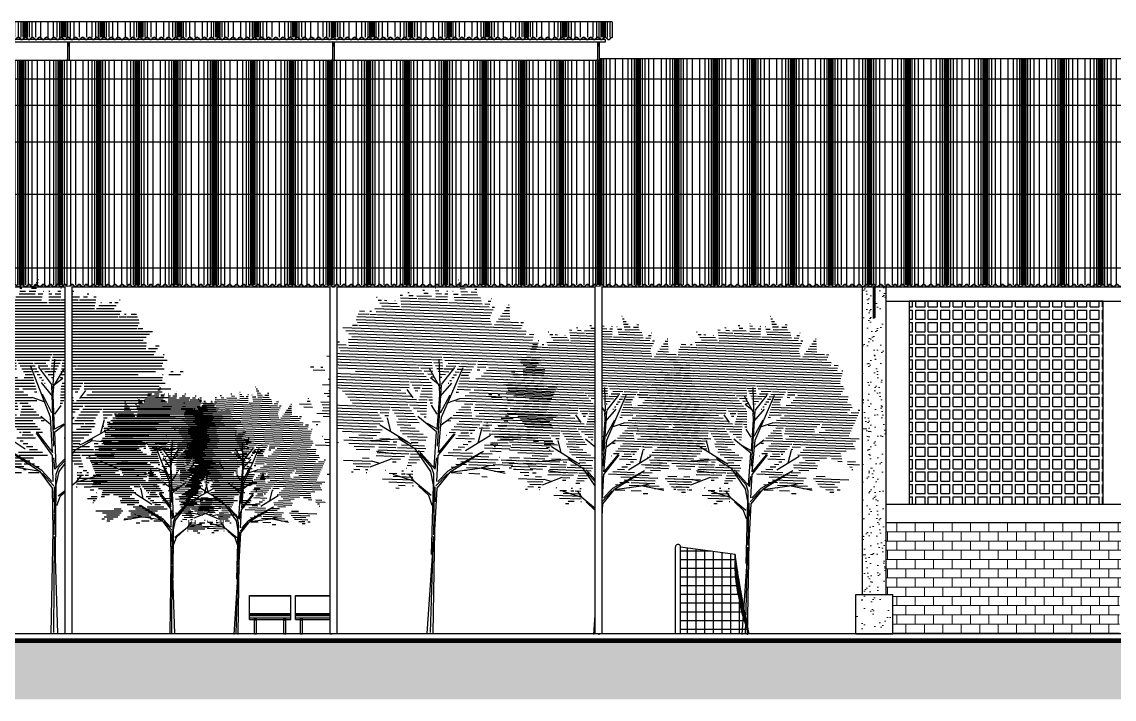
# Model space of a CAD drawing. Header units: metres. Extents: x 2494 to 3558, y 282 to 553.
# Drawn here: x 3068.15 to 3091.85, y 366.97 to 381.66 of the extents above; entities that cross this region are included whole.
import ezdxf

# ---------------------------------------------------------------- set-up
doc = ezdxf.new("R2010")
doc.units = ezdxf.units.M
doc.header["$LTSCALE"] = 7
doc.header["$MEASUREMENT"] = 0
doc.set_wipeout_variables(frame=1)
doc.layers.add('AREA', color=31, linetype='Continuous', plot=False)
doc.layers.add('ESQUADRIAS', color=3, linetype='Continuous', lineweight=35)
doc.layers.add('HACH', color=251, linetype='Continuous', lineweight=5)
for name, color, linetype in [('HACHURA PISOS', 250, 'Continuous'), ('Layout-int', 1, 'Continuous'), ('PENA 0.15', 7, 'Continuous'), ('PENA 01', 1, 'Continuous'), ('PENA 02', 2, 'Continuous'), ('PENA 03', 3, 'Continuous'), ('PENA 04', 4, 'Continuous'), ('PENA 06', 6, 'Continuous'), ('VEGETACAO', 84, 'Continuous')]:
    doc.layers.add(name, color=color, linetype=linetype)

# ---------------------------------------------------------------- blocks, each defined once
blk = doc.blocks.new('A$C56012A3B')
at = {"layer": 'HACH'}
h = blk.add_hatch(dxfattribs=at)
h.set_pattern_fill('AR-SAND,_O', color=256, scale=0.15, angle=90)
h.set_pattern_definition([(127.5, (-0.655, 0.85), (-0.2890236, -0.009449), [0, -0.228, 0, -0.255, 0, -0.24375]), (97.5, (-0.655, 0.85), (-0.423322, 0.265467), [0, -0.123, 0, -0.2055, 0, -0.07875]), (57.5, (-0.655, 0.6655), (-0.000849, 0.467121), [0, -0.075, 0, -0.27, 0, -0.3525]), (47.5, (-0.655, 0.6655), (-0.131651, 0.45092), [0, -0.0375, 0, -0.177, 0, -0.2025])])
h.paths.add_polyline_path([(-0.145, 7.524), (-0.38, 7.524), (-0.38, 7.501), (-0.38, 6.986), (-0.38, 6.858), (-0.42, 6.858), (-0.42, 6.986), (-0.42, 7.501), (-0.42, 7.524), (-0.655, 7.524), (-0.655, 0.85), (-0.145, 0.85)])
h = blk.add_hatch(dxfattribs=at)
h.set_pattern_fill('AR-SAND,_O', color=256, scale=0.2, angle=90)
h.set_pattern_definition([(127.5, (-0.8, 0), (-0.385365, -0.0126), [0, -0.304, 0, -0.34, 0, -0.325]), (97.5, (-0.8, 0), (-0.56443, 0.35396), [0, -0.164, 0, -0.274, 0, -0.105]), (57.5, (-0.8, -0.246), (-0.00113, 0.62283), [0, -0.1, 0, -0.36, 0, -0.47]), (47.5, (-0.8, -0.246), (-0.17554, 0.60123), [0, -0.05, 0, -0.236, 0, -0.27])])
h.paths.add_polyline_path([(0, 0.85), (-0.8, 0.85), (-0.8, 0), (0, 0)])
at = {"layer": 'PENA 0.15'}
for p, q in [((-0.42, 6.858), (-0.42, 7.524)), ((-0.38, 6.858), (-0.38, 7.524))]:
    blk.add_line(p, q, dxfattribs=at)
blk.add_lwpolyline([(-0.42, 6.986), (-0.38, 6.986), (-0.38, 7.501), (-0.42, 7.501)], close=True, dxfattribs=at)
at = {"layer": 'PENA 01'}
blk.add_lwpolyline([(-0.42, 6.858), (-0.38, 6.858), (-0.38, 6.986), (-0.42, 6.986)], close=True, dxfattribs=at)
at = {"layer": 'PENA 02'}
blk.add_lwpolyline([(-0.38, 7.524), (-0.42, 7.524), (-0.42, 7.501), (-0.38, 7.501)], close=True, dxfattribs=at)
at = {"layer": 'PENA 03'}
for p, q in [((-0.655, 0.85), (-0.655, 7.524)), ((-0.145, 0.85), (-0.145, 7.524))]:
    blk.add_line(p, q, dxfattribs=at)
at = {"layer": 'PENA 04'}
for p, q in [((-0.8, 0), (-0.8, 0.85)), ((-0.8, 0.85), (0, 0.85)), ((0, 0), (0, 0.85)), ((-0.8, 0), (0, 0))]:
    blk.add_line(p, q, dxfattribs=at)
blk = doc.blocks.new('A$C4E0C7143')
at = {"layer": 'HACH'}
h = blk.add_hatch(dxfattribs=at)
h.set_pattern_fill('BLOCO2,_O', color=256, pattern_type=2)
h.set_pattern_definition([(0, (-5.065, 3e-14), (0.2, 0.2), [0.4, 0]), (0, (-5.065, 0.2), (0.2, 0.2), [0.4, 0]), (90, (-5.065, 3e-14), (-0.2, 0.2), [0.2, -0.2]), (90, (-4.665, 3e-14), (-0.2, 0.2), [0.2, -0.2])])
h.paths.add_polyline_path([(0.145, 2.41), (-5.065, 2.41), (-5.065, 0.85), (-4.92, 0.85), (-4.92, 0), (0, 0), (0, 0.85), (0.145, 0.85)])
at = {"layer": 'PENA 01'}
h = blk.add_hatch(dxfattribs=at)
h.set_pattern_fill('COB3,_O', color=256, double=1, pattern_type=2)
h.set_pattern_definition([(0, (-4.49167, 2.81), (0, 0.27), [0.2, -0.07]), (0, (-4.49167, 2.88), (0, 0.27), [0.2, -0.07]), (90, (-4.56167, 2.88), (-0.27, 2e-17), [0.2, -0.07]), (90, (-4.49167, 2.88), (-0.27, 2e-17), [0.2, -0.07])])
h.paths.add_polyline_path([(-0.355, 7.21), (-4.562, 7.21), (-4.562, 2.81), (-0.355, 2.81)])
blk.add_lwpolyline([(-4.562, 2.81), (-0.355, 2.81), (-0.355, 7.21), (-4.562, 7.21)], close=True, dxfattribs=at)
at = {"layer": 'PENA 02'}
for p, q in [((-5.062, 7.21), (0.145, 7.21)), ((-5.062, 2.81), (0.145, 2.81)), ((-5.062, 2.41), (0.145, 2.41))]:
    blk.add_line(p, q, dxfattribs=at)
blk = doc.blocks.new('F312X00')
for p, q in [((-40.5, 6.6), (-40.8, 7.1)), ((-38.2, 9.7), (-40, 7.7)), ((-37.7, 9.3), (-39.6, 7.3)), ((-31.3, 9.3), (-29.4, 7.3)), ((-30.8, 9.7), (-29, 7.7)), ((-20.5, 9.7), (-22.3, 7.7)), ((-20, 9.3), (-21.9, 7.3)), ((-13.6, 9.3), (-11.7, 7.3)), ((-13.1, 9.7), (-11.3, 7.7)), ((-2.8, 9.7), (-4.6, 7.7)), ((-2.3, 9.3), (-4.2, 7.3)), ((4.1, 9.3), (6, 7.3)), ((4.6, 9.7), (6.4, 7.7)), ((14.9, 9.7), (13.1, 7.7)), ((15.4, 9.3), (13.5, 7.3)), ((21.8, 9.3), (23.7, 7.3)), ((22.3, 9.7), (24.1, 7.7)), ((32.6, 9.7), (30.8, 7.7)), ((33.1, 9.3), (31.2, 7.3)), ((39.5, 9.3), (41.4, 7.3)), ((40, 9.7), (41.8, 7.7)), ((50.3, 9.7), (48.5, 7.7)), ((50.8, 9.3), (48.9, 7.3)), ((57.2, 9.3), (59.1, 7.3)), ((57.7, 9.7), (59.5, 7.7)), ((68, 9.7), (66.2, 7.7)), ((68.5, 9.3), (66.6, 7.3)), ((69.1, 10), (68.8, 10.4))]:
    blk.add_line(p, q)
for centre, radius, start, end in [((-43.4, 10.8), 4.5, 304.5181, 317.5524), ((-43.4, 10.8), 5.1, 304.5181, 317.5524), ((-34.5, 6.4), 5, 90, 137.5524), ((-34.5, 6.4), 4.4, 90, 137.5524), ((-34.5, 6.4), 5, 42.4476, 90), ((-34.5, 6.4), 4.4, 42.4476, 90), ((-25.7, 10.8), 5.1, 222.4476, 270), ((-25.7, 10.8), 4.5, 222.4476, 270), ((-25.7, 10.8), 4.5, 270, 317.5524), ((-25.7, 10.8), 5.1, 270, 317.5524), ((-16.8, 6.4), 5, 90, 137.5524), ((-16.8, 6.4), 4.4, 90, 137.5524), ((-16.8, 6.4), 5, 42.4476, 90), ((-16.8, 6.4), 4.4, 42.4476, 90), ((-8, 10.8), 5.1, 222.4476, 270), ((-8, 10.8), 4.5, 222.4476, 270), ((-8, 10.8), 4.5, 270, 317.5524), ((-8, 10.8), 5.1, 270, 317.5524), ((0.9, 6.4), 5, 90, 137.5524), ((0.9, 6.4), 4.4, 90, 137.5524), ((0.9, 6.4), 5, 42.4476, 90), ((0.9, 6.4), 4.4, 42.4476, 90), ((9.7, 10.8), 5.1, 222.4476, 270), ((9.7, 10.8), 4.5, 222.4476, 270), ((9.7, 10.8), 4.5, 270, 317.5524), ((9.7, 10.8), 5.1, 270, 317.5524), ((18.6, 6.4), 5, 90, 137.5524), ((18.6, 6.4), 4.4, 90, 137.5524), ((18.6, 6.4), 5, 42.4476, 90), ((18.6, 6.4), 4.4, 42.4476, 90), ((27.4, 10.8), 5.1, 222.4476, 270), ((27.4, 10.8), 4.5, 222.4476, 270), ((27.4, 10.8), 4.5, 270, 317.5524), ((27.4, 10.8), 5.1, 270, 317.5524), ((36.3, 6.4), 5, 90, 137.5524), ((36.3, 6.4), 4.4, 90, 137.5524), ((36.3, 6.4), 5, 42.4476, 90), ((36.3, 6.4), 4.4, 42.4476, 90), ((45.1, 10.8), 5.1, 222.4476, 270), ((45.1, 10.8), 4.5, 222.4476, 270), ((45.1, 10.8), 4.5, 270, 317.5524), ((45.1, 10.8), 5.1, 270, 317.5524), ((54, 6.4), 5, 90, 137.5524), ((54, 6.4), 4.4, 90, 137.5524), ((54, 6.4), 5, 42.4476, 90), ((54, 6.4), 4.4, 42.4476, 90), ((62.8, 10.8), 5.1, 222.4476, 270), ((62.8, 10.8), 4.5, 222.4476, 270), ((62.8, 10.8), 4.5, 270, 317.5524), ((62.8, 10.8), 5.1, 270, 317.5524), ((71.7, 6.4), 5, 125.4186, 137.5524), ((71.7, 6.4), 4.4, 125.4186, 137.5524)]:
    blk.add_arc(centre, radius, start, end)
blk = doc.blocks.new('A$C024D0C1B')
for p, q in [((-0.11, 0.826), (0.79, 0.826)), ((-0.11, 0.305), (-0.11, 0.826)), ((0.79, 0.305), (0.79, 0.826)), ((-0.11, 0.393), (0.79, 0.393)), ((-0.11, 0.347), (0.79, 0.347)), ((-0.11, 0.306), (0, 0.306)), ((-0.11, 0.305), (0, 0.305)), ((0, 0), (0, 0.347)), ((0.04, 0), (0.04, 0.347)), ((0.04, 0.306), (0.64, 0.306)), ((0.04, 0.305), (0.64, 0.305)), ((0.64, 0), (0.64, 0.347)), ((0.68, 0), (0.68, 0.347)), ((0.68, 0.306), (0.79, 0.306)), ((0.68, 0.305), (0.79, 0.305)), ((0, 0), (0.04, 0)), ((0.64, 0), (0.68, 0))]:
    blk.add_line(p, q)
at = {"layer": 'HACH'}
for p, q in [((-0.11, 0.825), (0.79, 0.825)), ((-0.11, 0.823), (0.79, 0.823)), ((-0.11, 0.82), (0.79, 0.82)), ((-0.11, 0.815), (0.79, 0.815)), ((-0.11, 0.811), (0.79, 0.811)), ((-0.11, 0.435), (0.79, 0.435)), ((-0.11, 0.421), (0.79, 0.421)), ((-0.11, 0.408), (0.79, 0.408)), ((-0.11, 0.396), (0.79, 0.396)), ((0, 0.346), (0.04, 0.346)), ((0, 0.344), (0.04, 0.344)), ((0, 0.342), (0.04, 0.342)), ((0, 0.341), (0.04, 0.341)), ((0, 0.339), (0.04, 0.339)), ((0, 0.338), (0.04, 0.338)), ((0, 0.336), (0.04, 0.336)), ((0, 0.335), (0.04, 0.335)), ((0, 0.333), (0.04, 0.333)), ((0, 0.332), (0.04, 0.332)), ((0, 0.33), (0.04, 0.33)), ((0, 0.329), (0.04, 0.329)), ((0, 0.326), (0.04, 0.326)), ((0, 0.323), (0.04, 0.323)), ((0, 0.319), (0.04, 0.319)), ((0, 0.316), (0.04, 0.316)), ((0, 0.313), (0.04, 0.313)), ((0, 0.309), (0.04, 0.309)), ((0, 0.306), (0.04, 0.306)), ((0, 0.302), (0.04, 0.302)), ((0, 0.299), (0.04, 0.299)), ((0, 0.296), (0.04, 0.296)), ((0, 0.293), (0.04, 0.293)), ((0, 0.29), (0.04, 0.29)), ((0.64, 0.346), (0.68, 0.346)), ((0.64, 0.344), (0.68, 0.344)), ((0.64, 0.342), (0.68, 0.342)), ((0.64, 0.341), (0.68, 0.341)), ((0.64, 0.339), (0.68, 0.339)), ((0.64, 0.338), (0.68, 0.338)), ((0.64, 0.336), (0.68, 0.336)), ((0.64, 0.335), (0.68, 0.335)), ((0.64, 0.333), (0.68, 0.333)), ((0.64, 0.332), (0.68, 0.332)), ((0.64, 0.33), (0.68, 0.33)), ((0.64, 0.329), (0.68, 0.329)), ((0.64, 0.326), (0.68, 0.326)), ((0.64, 0.323), (0.68, 0.323)), ((0.64, 0.319), (0.68, 0.319)), ((0.64, 0.316), (0.68, 0.316)), ((0.64, 0.313), (0.68, 0.313)), ((0.64, 0.309), (0.68, 0.309)), ((0.64, 0.306), (0.68, 0.306)), ((0.64, 0.302), (0.68, 0.302)), ((0.64, 0.299), (0.68, 0.299)), ((0.64, 0.296), (0.68, 0.296)), ((0.64, 0.293), (0.68, 0.293)), ((0.64, 0.29), (0.68, 0.29))]:
    blk.add_line(p, q, dxfattribs=at)
blk = doc.blocks.new('A$C3FA44342')
for p, q in [((-11.2, 188.2), (-11, 189.6)), ((-11, 189.6), (-10.4, 191)), ((-10.4, 191), (-9.6, 192.2)), ((-9.6, 192.2), (-8.4, 193)), ((-8.4, 193), (-7, 193.6)), ((-7, 193.6), (-5.6, 193.8)), ((-5.6, 193.8), (-4.2, 193.6)), ((-4.2, 193.6), (-2.8, 193)), ((-2.8, 193), (-1.6, 192.2)), ((-1.6, 192.2), (-0.8, 191)), ((-0.8, 191), (-0.2, 189.6)), ((-0.2, 189.6), (0, 188.2)), ((-133.1, 146.5), (-130, 166.8)), ((-133, 146.5), (-130, 166.8)), ((-133, 146.5), (-130, 166.8)), ((-132.9, 146.5), (-129.9, 166.8)), ((-132.8, 146.5), (-129.9, 166.8)), ((-132.5, 146.4), (-129.9, 166.8)), ((-132.2, 146.4), (-129.8, 166.8)), ((-131.6, 146.3), (-129.7, 166.8)), ((-130.8, 146.1), (-129.5, 166.7)), ((-130.2, 165.1), (-130, 166.8)), ((-130.1, 166.1), (-130, 166.8)), ((-130, 166.8), (-129.2, 172)), ((-130, 166.8), (-129.2, 172)), ((-130, 166.8), (-129.2, 172)), ((-130, 166.8), (-129.2, 172)), ((-130, 166.8), (-129.2, 172)), ((-130, 166.8), (-130, 166.8)), ((-130, 166.8), (-129.9, 166.8)), ((-130, 166.8), (-130, 166.8)), ((-130, 166.8), (-130, 166.8)), ((-129.9, 166.8), (-129.2, 172)), ((-129.9, 166.8), (-129.2, 172)), ((-129.9, 166.8), (-129.2, 172)), ((-129.9, 166.8), (-129.1, 166.7)), ((-129.8, 166.8), (-129.2, 172)), ((-129.7, 166.8), (-129.2, 172)), ((-129.5, 166.7), (-129.2, 172)), ((-129.2, 172), (-11.2, 187.5)), ((-129.2, 172), (-129.1, 157.3)), ((-120.2, 0), (-120.2, 173.2)), ((-101.4, 0), (-101.4, 175.6)), ((-82.6, 0), (-82.6, 178.1)), ((-77.4, 178.8), (-11.2, 178.8)), ((-63.8, 0), (-63.8, 180.6)), ((-45, 0), (-45, 183)), ((-26.1, 0), (-26.1, 185.5)), ((-11.2, 0), (-11.2, 188.2)), ((0, 0), (0, 188.2)), ((-136.3, 126.2), (-133.1, 146.5)), ((-136.3, 126.2), (-133.1, 146.5)), ((-136.3, 126.2), (-133.1, 146.5)), ((-136.2, 126.2), (-133, 146.5)), ((-136.2, 126.2), (-133.1, 146.5)), ((-136, 126.2), (-132.9, 146.5)), ((-135.8, 126.2), (-132.8, 146.5)), ((-135.4, 126.1), (-132.5, 146.4)), ((-134.8, 126), (-132.2, 146.4)), ((-133.9, 125.8), (-131.6, 146.3)), ((-133.1, 146.5), (-130.3, 164.5)), ((-133.1, 146.5), (-131.1, 159.7)), ((-133.1, 146.5), (-131.1, 159.7)), ((-133.1, 146.5), (-129.4, 145.9)), ((-132.6, 125.6), (-130.8, 146.1)), ((-131.1, 159.7), (-130.3, 164.4)), ((-130.9, 160.5), (-130.3, 164.5)), ((-130.7, 161.7), (-130.2, 165.1)), ((-130.3, 164.5), (-130.2, 165.6)), ((-130.3, 128.1), (-129.5, 142.7)), ((-129.5, 142.7), (-129.1, 157.3)), ((-129.1, 160), (-11.2, 160)), ((-139.6, 106), (-136.3, 126.2)), ((-139.6, 106), (-136.3, 126.2)), ((-139.6, 106), (-136.3, 126.2)), ((-139.6, 106), (-137.2, 120.8)), ((-139.5, 106), (-136.2, 126.2)), ((-139.4, 106), (-136.2, 126.2)), ((-139.2, 105.9), (-136, 126.2)), ((-138.9, 105.9), (-135.8, 126.2)), ((-138.4, 105.8), (-135.4, 126.1)), ((-137.7, 105.7), (-134.8, 126)), ((-136.6, 105.5), (-133.9, 125.8)), ((-136.3, 126.2), (-134.2, 139.6)), ((-136.3, 126.2), (-130.6, 125.2)), ((-135, 105.2), (-132.6, 125.6)), ((-131.7, 113.5), (-130.3, 128.1)), ((-130.9, 122.3), (-11.2, 122.3)), ((-129.6, 141.2), (-11.2, 141.2)), ((-143.1, 85.8), (-139.6, 106)), ((-143.1, 85.8), (-139.6, 106)), ((-143.1, 85.8), (-139.6, 106)), ((-143, 85.8), (-139.5, 106)), ((-142.9, 85.7), (-139.4, 106)), ((-142.7, 85.7), (-139.2, 105.9)), ((-142.4, 85.6), (-138.9, 105.9)), ((-141.8, 85.6), (-138.4, 105.8)), ((-141.1, 85.4), (-137.7, 105.7)), ((-139.9, 85.2), (-136.6, 105.5)), ((-139.6, 106), (-132.8, 104.8)), ((-138.2, 84.9), (-135, 105.2)), ((-135.8, 84.5), (-133.5, 99)), ((-133.5, 99), (-131.7, 113.5)), ((-132.9, 103.5), (-11.2, 103.5)), ((-146.7, 65.6), (-143, 85.8)), ((-146.7, 65.6), (-143.1, 85.8)), ((-146.7, 65.6), (-143.1, 85.8)), ((-146.7, 65.6), (-143.1, 85.8)), ((-146.5, 65.5), (-142.9, 85.7)), ((-146.4, 65.5), (-142.7, 85.7)), ((-146.1, 65.5), (-142.4, 85.6)), ((-145.6, 65.4), (-141.8, 85.6)), ((-144.9, 65.2), (-141.1, 85.4)), ((-143.8, 65.1), (-139.9, 85.2)), ((-143.1, 85.8), (-135.8, 84.5)), ((-142.2, 64.8), (-138.2, 84.9)), ((-135.8, 84.5), (-138.6, 70.1)), ((-135.8, 84.7), (-11.2, 84.7)), ((-150.6, 45.4), (-146.7, 65.6)), ((-150.6, 45.4), (-146.7, 65.6)), ((-150.6, 45.4), (-146.7, 65.6)), ((-150.5, 45.4), (-146.7, 65.6)), ((-150.4, 45.4), (-146.5, 65.5)), ((-150.3, 45.4), (-146.4, 65.5)), ((-150, 45.3), (-146.1, 65.5)), ((-149.6, 45.3), (-145.6, 65.4)), ((-149.1, 45.2), (-144.9, 65.2)), ((-148.2, 45), (-143.8, 65.1)), ((-146.8, 44.8), (-142.2, 64.8)), ((-146.7, 65.6), (-139.9, 64.4)), ((-145.6, 41.7), (-141.9, 55.8)), ((-141.9, 55.8), (-138.6, 70.1)), ((-139.6, 65.9), (-11.2, 65.9)), ((-139.1, 0), (-139.1, 68.1)), ((-158.6, 5.2), (-154.5, 25.3)), ((-158.6, 5.2), (-154.5, 25.3)), ((-158.5, 5.1), (-154.4, 25.3)), ((-158.5, 5.2), (-154.5, 25.3)), ((-158.5, 5.1), (-154.4, 25.3)), ((-158.5, 5.1), (-154.5, 25.3)), ((-158.5, 5.1), (-154.2, 25.2)), ((-158.5, 5.1), (-154.4, 25.2)), ((-158.4, 5.1), (-154, 25.2)), ((-158.4, 5.1), (-153.6, 25.1)), ((-158.2, 5.1), (-153, 25)), ((-158, 5.1), (-152.2, 24.9)), ((-157.5, 10.6), (-154.5, 25.3)), ((-154.5, 25.3), (-150.5, 45.4)), ((-154.5, 25.3), (-150.6, 45.4)), ((-154.5, 25.3), (-150.6, 45.4)), ((-154.5, 25.3), (-153.7, 29.7)), ((-154.5, 13.7), (-149.8, 27.6)), ((-154.5, 25.3), (-150.8, 24.6)), ((-154.4, 25.2), (-150.3, 45.4)), ((-154.4, 25.3), (-150.4, 45.4)), ((-154.2, 25.2), (-150, 45.3)), ((-154, 25.2), (-149.6, 45.3)), ((-150.6, 45.4), (-153.7, 29.7)), ((-153.6, 25.1), (-149.1, 45.2)), ((-153, 25), (-148.2, 45)), ((-152.2, 24.9), (-146.8, 44.8)), ((-150.6, 45.4), (-144.9, 44.4)), ((-149.8, 27.6), (-145.6, 41.7)), ((-149.6, 28.2), (-11.2, 28.2)), ((-144.2, 47), (-11.2, 47)), ((-159.6, 0), (-154.5, 13.7)), ((-159.6, 0), (-158.5, 5.2)), ((-159.6, 0), (-158.6, 5.2)), ((-159.6, 0), (-158.5, 5.2)), ((-159.6, 0), (-158.5, 5.2)), ((-159.6, 0), (-158, 5.1)), ((-159.6, 0), (-158.2, 5.1)), ((-159.6, 0), (-158.4, 5.1)), ((-159.6, 0), (-158.4, 5.1)), ((-159.6, 0), (-158.5, 5.1)), ((-159.6, 0), (-158.5, 5.1)), ((-159.6, 0), (-158.5, 5.1)), ((-159.6, 0), (-158.5, 5.1)), ((-159.6, 0), (0, 0)), ((-158.6, 5.2), (-157.3, 11.5)), ((-158.6, 5.2), (-158.5, 5.2)), ((-158.5, 5.2), (-156.1, 17.4)), ((-158.5, 5.1), (-156.3, 16.1)), ((-158.5, 5.2), (-156.9, 13.5)), ((-158.5, 5.2), (-157.3, 11.5)), ((-158.5, 5.1), (-158, 7.6)), ((-158.5, 5.2), (-158.1, 7.1)), ((-158.5, 5.1), (-158.5, 5.2)), ((-158.5, 5.2), (-158.5, 5.2)), ((-158.5, 5.2), (-158.5, 5.2)), ((-158.5, 5.1), (-157.7, 5)), ((-158.5, 5.1), (-158.5, 5.1)), ((-157.9, 4.6), (-157.9, 0)), ((-157, 12.5), (-155.7, 19)), ((-156.1, 9.4), (-11.2, 9.4))]:
    blk.add_line(p, q)
blk = doc.blocks.new('Arv017')
for points in [[(-14, 5371), (26, 5934)], [(-349, 4324), (-28, 3908), (-68, 4673), (-497, 5773)], [(-41, 5384), (-322, 5760)], [(-41, 5277), (227, 5719)], [(-14, 5357), (200, 5518)], [(-28, 5129), (-269, 5424)], [(-1, 4042), (-41, 5371)], [(13, 4405), (-14, 5156), (-1, 5330)], [(563, 5075), (697, 5250)], [(-188, 4995), (-470, 5102)], [(-41, 4767), (-242, 5169)], [(26, 4740), (160, 4928)], [(-68, 4512), (-282, 4686)], [(53, 3586), (26, 4351), (442, 4673)], [(26, 4418), (227, 4526)], [(1019, 4324), (1099, 4619)], [(-618, 3975), (-1141, 4324)], [(-886, 4150), (-953, 4458)], [(-14, 3278), (-28, 3841), (-376, 4324)], [(643, 4109), (1260, 4458)], [(40, 1694), (53, 3197), (120, 3492), (469, 3962), (831, 4163), (1461, 4109)], [(563, 4069), (845, 4203)], [(-1007, 3962), (-296, 3492), (-939, 3599)], [(-41, 3278), (-256, 3519), (-966, 3948)], [(402, 3935), (26, 3546), (-1, 3788)], [(13, 2580), (53, 3439), (107, 3586), (375, 3868)], [(898, 3841), (1314, 3881)], [(-1489, 3506), (-939, 3599), (-1141, 3667)], [(979, 3734), (1448, 3533)], [(1233, 3626), (1408, 3667)], [(-54, -23), (-14, 2217), (-28, 3130), (-296, 3492)], [(-1, 3184), (-242, 3452)], [(603, 3425), (482, 3264), (938, 3398)], [(2, 2837), (18, 3158)], [(66, 2754), (147, 2969), (375, 3170)], [(93, 2969), (482, 3264)], [(7, 2123), (13, 2568)], [(-1, 3), (13, 2083), (80, -23)]]:
    blk.add_lwpolyline(points)
at = {"layer": 'Layout-int', "color": 0}
for points in [[(-380, 7595), (-341, 7595)], [(-329, 7658), (-324, 7658)], [(-738, 7470), (-694, 7470)], [(-738, 7408), (-613, 7408)], [(-533, 7408), (-389, 7408)], [(-482, 7470), (-373, 7470)], [(-431, 7533), (-357, 7533)], [(-220, 7408), (-216, 7408)], [(-108, 7408), (-88, 7408)], [(91, 7408), (157, 7408)], [(154, 7470), (160, 7470)], [(401, 7408), (438, 7408)], [(-1451, 7158), (-1433, 7158)], [(-1059, 7283), (-1053, 7283)], [(-1045, 7221), (-986, 7221)], [(-1031, 7158), (-919, 7158)], [(-859, 7158), (-141, 7158)], [(-840, 7221), (-266, 7221)], [(-821, 7283), (-252, 7283)], [(-752, 7345), (-405, 7345)], [(-336, 7345), (-234, 7345)], [(-108, 7345), (-44, 7345)], [(-108, 7283), (151, 7283)], [(-108, 7221), (147, 7221)], [(-108, 7158), (903, 7158)], [(29, 7345), (154, 7345)], [(162, 7221), (528, 7221)], [(241, 7283), (560, 7283)], [(321, 7345), (412, 7345)], [(560, 7221), (912, 7221)], [(644, 7283), (735, 7283)], [(727, 7345), (761, 7345)], [(872, 7283), (922, 7283)], [(1024, 7158), (1036, 7158)], [(1210, 7158), (1262, 7158)], [(1324, 7158), (1396, 7158)], [(1423, 7221), (1438, 7221)], [(-1470, 6908), (-1267, 6908)], [(-1465, 6971), (-1308, 6971)], [(-1460, 7033), (-1350, 7033)], [(-1456, 7096), (-1391, 7096)], [(-1134, 7096), (-1082, 7096)], [(-1108, 7033), (884, 7033)], [(-1081, 6971), (874, 6971)], [(-1054, 6908), (1432, 6908)], [(-1017, 7096), (893, 7096)], [(884, 6971), (1463, 6971)], [(931, 7033), (1313, 7033)], [(978, 7096), (1355, 7096)], [(1534, 6908), (1569, 6908)], [(1681, 6908), (1794, 6908)], [(-1798, 6846), (-1797, 6846)], [(-1773, 6784), (-1717, 6784)], [(-1748, 6721), (-1142, 6721)], [(-1723, 6659), (1827, 6659)], [(-1667, 6784), (-1184, 6784)], [(-1475, 6846), (-1225, 6846)], [(-1080, 6721), (1856, 6721)], [(-1059, 6784), (1846, 6784)], [(-1038, 6846), (1401, 6846)], [(1418, 6846), (1569, 6846)], [(1588, 6846), (1820, 6846)], [(-2118, 6409), (-2101, 6409)], [(-2003, 6534), (-1911, 6534)], [(-1993, 6471), (2074, 6471)], [(-1982, 6409), (2008, 6409)], [(-1835, 6596), (1799, 6596)], [(-1829, 6534), (2140, 6534)], [(1821, 6596), (1931, 6596)], [(-2104, 6346), (1942, 6346)], [(-2091, 6284), (2009, 6284)], [(-2077, 6222), (2005, 6222)], [(2204, 6222), (2289, 6222)], [(-2168, 5972), (-67, 5972)], [(-2145, 6034), (-40, 6034)], [(-2068, 6097), (2210, 6097)], [(-2064, 6159), (2000, 6159)], [(-30, 5972), (199, 5972)], [(-22, 6034), (2170, 6034)], [(200, 5972), (2390, 5972)], [(2054, 6159), (2250, 6159)], [(2371, 6034), (2399, 6034)], [(-2273, 5785), (-1055, 5785)], [(-2265, 5722), (-1005, 5722)], [(-2129, 5909), (-817, 5909)], [(-2090, 5847), (-814, 5847)], [(-989, 5785), (-810, 5785)], [(-864, 5722), (-807, 5722)], [(-797, 5909), (-94, 5909)], [(-762, 5847), (-443, 5847)], [(-726, 5785), (-406, 5785)], [(-691, 5722), (-497, 5722)], [(-467, 5722), (-369, 5722)], [(-415, 5847), (-174, 5847)], [(-341, 5785), (-131, 5785)], [(-268, 5722), (-88, 5722)], [(-64, 5722), (74, 5722)], [(-55, 5785), (105, 5785)], [(-47, 5847), (137, 5847)], [(-39, 5909), (168, 5909)], [(166, 5722), (418, 5722)], [(174, 5785), (494, 5785)], [(183, 5847), (2367, 5847)], [(191, 5909), (2463, 5909)], [(459, 5722), (2392, 5722)], [(514, 5785), (2347, 5785)], [(-2568, 5472), (-2525, 5472)], [(-2380, 5535), (-785, 5535)], [(-2354, 5597), (-904, 5597)], [(-2321, 5472), (-432, 5472)], [(-2257, 5660), (-954, 5660)], [(-656, 5660), (-481, 5660)], [(-643, 5535), (-448, 5535)], [(-620, 5597), (-464, 5597)], [(-414, 5660), (-333, 5660)], [(-362, 5597), (-296, 5597)], [(-309, 5535), (-260, 5535)], [(-256, 5472), (-223, 5472)], [(-194, 5660), (43, 5660)], [(-120, 5597), (12, 5597)], [(-47, 5535), (-19, 5535)], [(140, 5535), (187, 5535)], [(148, 5597), (264, 5597)], [(157, 5660), (341, 5660)], [(238, 5472), (2352, 5472)], [(293, 5535), (2359, 5535)], [(349, 5597), (1832, 5597)], [(404, 5660), (2206, 5660)], [(2359, 5597), (2373, 5597)], [(2496, 5597), (2748, 5597)], [(2543, 5660), (2588, 5660)], [(2739, 5660), (2810, 5660)], [(-2544, 5410), (-2356, 5410)], [(-2519, 5347), (-399, 5347)], [(-2494, 5285), (-756, 5285)], [(-2470, 5223), (-659, 5223)], [(-2263, 5410), (-415, 5410)], [(-673, 5285), (-383, 5285)], [(-417, 5223), (-366, 5223)], [(-204, 5410), (-187, 5410)], [(-151, 5347), (-150, 5347)], [(152, 5223), (387, 5223)], [(155, 5285), (370, 5285)], [(159, 5347), (354, 5347)], [(183, 5410), (632, 5410)], [(366, 5347), (594, 5347)], [(415, 5285), (557, 5285)], [(464, 5223), (520, 5223)], [(657, 5410), (2415, 5410)], [(657, 5347), (2289, 5347)], [(657, 5285), (2538, 5285)], [(834, 5223), (2352, 5223)], [(-2747, 5035), (-2632, 5035)], [(-2445, 5160), (-1688, 5160)], [(-2420, 5098), (-1669, 5098)], [(-2396, 5035), (-1649, 5035)], [(-1681, 5160), (-563, 5160)], [(-1614, 5098), (-466, 5098)], [(-1548, 5035), (-805, 5035)], [(-805, 5035), (-370, 5035)], [(143, 5035), (221, 5035)], [(146, 5098), (252, 5098)], [(149, 5160), (403, 5160)], [(255, 5098), (419, 5098)], [(256, 5035), (435, 5035)], [(491, 5035), (1976, 5035)], [(605, 5098), (2029, 5098)], [(720, 5160), (2096, 5160)], [(2208, 5098), (2492, 5098)], [(2322, 5160), (2394, 5160)], [(2333, 5035), (2418, 5035)], [(-2858, 4973), (-2784, 4973)], [(-2574, 4786), (-882, 4786)], [(-2371, 4973), (-1758, 4973)], [(-2346, 4910), (-1605, 4910)], [(-2321, 4848), (-770, 4848)], [(-1492, 4910), (-782, 4910)], [(-1482, 4973), (-794, 4973)], [(-735, 4973), (-556, 4973)], [(-713, 4786), (-381, 4786)], [(-700, 4848), (-439, 4848)], [(-688, 4910), (-497, 4910)], [(136, 4910), (158, 4910)], [(139, 4973), (190, 4973)], [(258, 4973), (712, 4973)], [(260, 4910), (630, 4910)], [(262, 4848), (549, 4848)], [(263, 4786), (467, 4786)], [(588, 4786), (996, 4786)], [(631, 4848), (1040, 4848)], [(674, 4910), (1870, 4910)], [(718, 4973), (1923, 4973)], [(1062, 4848), (2531, 4848)], [(1068, 4786), (2502, 4786)], [(2357, 4910), (2561, 4910)], [(2738, 4786), (2924, 4786)], [(2765, 4848), (3018, 4848)], [(2793, 4910), (2855, 4910)], [(2820, 4973), (2836, 4973)], [(-2486, 4723), (-811, 4723)], [(-2486, 4536), (-1299, 4536)], [(-2460, 4598), (-1361, 4598)], [(-2422, 4661), (-1016, 4661)], [(-1346, 4598), (-992, 4598)], [(-1165, 4536), (-969, 4536)], [(-1010, 4661), (-739, 4661)], [(-957, 4598), (-456, 4598)], [(-904, 4536), (-403, 4536)], [(-738, 4661), (-264, 4661)], [(-725, 4723), (-323, 4723)], [(-276, 4598), (-206, 4598)], [(265, 4723), (386, 4723)], [(267, 4661), (304, 4661)], [(414, 4536), (662, 4536)], [(458, 4598), (863, 4598)], [(501, 4661), (908, 4661)], [(544, 4723), (952, 4723)], [(679, 4536), (897, 4536)], [(1075, 4723), (1267, 4723)], [(1081, 4661), (1158, 4661)], [(1196, 4536), (2271, 4536)], [(1236, 4598), (2496, 4598)], [(1281, 4661), (2639, 4661)], [(1326, 4723), (2515, 4723)], [(-2275, 4473), (-1236, 4473)], [(-2171, 4286), (-1927, 4286)], [(-2155, 4348), (-1112, 4348)], [(-2139, 4411), (-1174, 4411)], [(-1801, 4286), (-1233, 4286)], [(-983, 4473), (-945, 4473)], [(-851, 4473), (-350, 4473)], [(-798, 4411), (-667, 4411)], [(-745, 4348), (-709, 4348)], [(-684, 4286), (-448, 4286)], [(-668, 4348), (-502, 4348)], [(-653, 4411), (-297, 4411)], [(-382, 4348), (-243, 4348)], [(-195, 4286), (-190, 4286)], [(314, 4286), (764, 4286)], [(405, 4348), (819, 4348)], [(497, 4411), (814, 4411)], [(588, 4473), (882, 4473)], [(1206, 4348), (2267, 4348)], [(1246, 4286), (2065, 4286)], [(1265, 4473), (2205, 4473)], [(1334, 4411), (2236, 4411)], [(2556, 4473), (2728, 4473)], [(2609, 4411), (2641, 4411)], [(-2606, 4161), (-2317, 4161)], [(-2502, 4224), (-2311, 4224)], [(-2448, 4036), (-2425, 4036)], [(-2434, 4099), (-2371, 4099)], [(-2188, 4224), (-2083, 4224)], [(-1639, 4224), (-1297, 4224)], [(-1594, 4099), (-1019, 4099)], [(-1577, 4036), (-1024, 4036)], [(-1532, 4161), (-1158, 4161)], [(-798, 4224), (-394, 4224)], [(-729, 4161), (-663, 4161)], [(-661, 4099), (-559, 4099)], [(-592, 4036), (-454, 4036)], [(223, 4224), (651, 4224)], [(251, 4161), (583, 4161)], [(279, 4036), (551, 4036)], [(421, 4099), (567, 4099)], [(572, 4036), (775, 4036)], [(878, 4099), (961, 4099)], [(886, 4036), (1248, 4036)], [(1024, 4161), (1250, 4161)], [(1042, 4099), (2033, 4099)], [(1257, 4036), (1917, 4036)], [(1326, 4224), (1713, 4224)], [(1406, 4161), (1915, 4161)], [(2142, 4036), (2434, 4036)], [(2197, 4099), (2457, 4099)], [(2499, 4161), (2506, 4161)], [(-1788, 3849), (-1572, 3849)], [(-1386, 3974), (-1150, 3974)], [(-1194, 3911), (-963, 3911)], [(-1124, 3849), (-775, 3849)], [(-767, 3911), (-244, 3911)], [(-753, 3849), (-139, 3849)], [(-523, 3974), (-349, 3974)], [(248, 3974), (862, 3974)], [(279, 3911), (1284, 3911)], [(311, 3849), (572, 3849)], [(610, 3849), (1302, 3849)], [(895, 3974), (1266, 3974)], [(1358, 3974), (1801, 3974)], [(1458, 3911), (1753, 3911)], [(2173, 3974), (2643, 3974)], [(2204, 3911), (2257, 3911)], [(-2358, 3787), (-1511, 3787)], [(-2147, 3724), (-1565, 3724)], [(-2091, 3599), (-1718, 3599)], [(-2020, 3662), (-1618, 3662)], [(-1717, 3599), (-1672, 3599)], [(-1370, 3599), (-648, 3599)], [(-1328, 3787), (-441, 3787)], [(-1273, 3724), (-522, 3724)], [(-1266, 3662), (-697, 3662)], [(-645, 3662), (-419, 3662)], [(-420, 3599), (-316, 3599)], [(342, 3787), (588, 3787)], [(373, 3724), (605, 3724)], [(441, 3662), (622, 3662)], [(545, 3599), (639, 3599)], [(700, 3787), (978, 3787)], [(791, 3724), (969, 3724)], [(881, 3662), (959, 3662)], [(991, 3787), (1320, 3787)], [(1412, 3662), (2021, 3662)], [(1436, 3599), (1807, 3599)], [(1471, 3724), (1615, 3724)], [(-2162, 3537), (-2086, 3537)], [(-2013, 3412), (-2012, 3412)], [(-2007, 3474), (-1914, 3474)], [(-2002, 3537), (-1816, 3537)], [(-1474, 3537), (-1259, 3537)], [(-1104, 3412), (-992, 3412)], [(-941, 3474), (-702, 3474)], [(-659, 3537), (-600, 3537)], [(-551, 3474), (-318, 3474)], [(509, 3474), (540, 3474)], [(509, 3412), (647, 3412)], [(509, 3349), (936, 3349)], [(650, 3537), (655, 3537)], [(678, 3412), (751, 3412)], [(716, 3474), (751, 3474)], [(855, 3412), (1021, 3412)], [(1095, 3474), (1106, 3474)], [(1461, 3537), (1744, 3537)], [(1485, 3474), (1541, 3474)], [(1510, 3412), (1520, 3412)], [(1658, 3474), (1794, 3474)], [(1802, 3412), (1843, 3412)], [(485, 3162), (505, 3162)], [(493, 3225), (1020, 3225)], [(502, 3287), (1161, 3287)], [(663, 3162), (812, 3162)], [(793, 3100), (868, 3100)], [(922, 3037), (924, 3037)]]:
    blk.add_lwpolyline(points, dxfattribs=at)
blk = doc.blocks.new('tc')
at = {"layer": 'PENA 01'}
for p, q in [((-0.04, 0.397), (-0.04, 0)), ((-0.04, 0.315), (-0.04, 0)), ((0, 0.397), (0, 0)), ((0, 0.315), (0, 0)), ((0, 0), (0, 0.038))]:
    blk.add_line(p, q, dxfattribs=at)
blk.add_lwpolyline([(-0.04, 0.364), (0, 0.364), (0, 0.315), (-0.04, 0.315)], close=True, dxfattribs=at)

msp = doc.modelspace()

# ---------------------------------------------------------------- hatches: boundary and pattern name
at = {"layer": 'HACHURA PISOS'}
h = msp.add_hatch(dxfattribs=at)
h.set_pattern_fill('HACH23,_O', color=256, scale=0.02, pattern_type=2)
h.set_pattern_definition([(90, (3057.382, 381.32645), (-0.836, 5e-17), []), (90, (3057.4102, 381.32645), (-0.836, 5e-17), []), (90, (3057.4502, 381.32645), (-0.836, 5e-17), []), (90, (3057.5068, 381.32645), (-0.836, 5e-17), []), (90, (3057.5868, 381.32645), (-0.836, 5e-17), []), (90, (3057.7, 381.32645), (-0.836, 5e-17), []), (90, (3057.86, 381.32645), (-0.836, 5e-17), []), (90, (3057.9732, 381.32645), (-0.836, 5e-17), []), (90, (3058.0532, 381.32645), (-0.836, 5e-17), []), (90, (3058.1098, 381.32645), (-0.836, 5e-17), []), (90, (3058.1498, 381.32645), (-0.836, 5e-17), []), (90, (3058.178, 381.32645), (-0.836, 5e-17), []), (90, (3058.198, 381.32645), (-0.836, 5e-17), [])])
h.paths.add_polyline_path([(3080.964, 381.662), (3057.362, 381.662), (3057.362, 381.326), (3080.964, 381.326)])

# ---------------------------------------------------------------- linework, layer by layer
at = {"layer": 'AREA'}
msp.add_line((3050.862, 375.916), (3133.656, 375.916), dxfattribs=at)
at = {"layer": 'PENA 01'}
for p, q in [((3080.962, 381.662), (3057.361, 381.662)), ((3080.962, 381.662), (3057.362, 381.662)), ((3080.962, 381.662), (3080.962, 381.321)), ((3080.812, 381.276), (3057.511, 381.276)), ((3080.289, 381.284), (3080.286, 381.289)), ((3080.309, 381.312), (3080.292, 381.295)), ((3080.312, 381.309), (3080.296, 381.291)), ((3080.369, 381.309), (3080.386, 381.291)), ((3080.373, 381.312), (3080.389, 381.295)), ((3080.464, 381.312), (3080.448, 381.295)), ((3080.468, 381.309), (3080.452, 381.291)), ((3080.525, 381.309), (3080.541, 381.291)), ((3080.529, 381.312), (3080.545, 381.295)), ((3080.619, 381.312), (3080.603, 381.295)), ((3080.623, 381.309), (3080.607, 381.291)), ((3080.68, 381.309), (3080.696, 381.291)), ((3080.684, 381.312), (3080.7, 381.295)), ((3080.774, 381.312), (3080.758, 381.295)), ((3080.778, 381.309), (3080.762, 381.291)), ((3080.835, 381.309), (3080.851, 381.291)), ((3080.839, 381.312), (3080.855, 381.295)), ((3080.93, 381.312), (3080.914, 381.295)), ((3080.934, 381.309), (3080.917, 381.291)), ((3080.812, 381.22), (3057.511, 381.22)), ((3080.682, 380.823), (3057.642, 380.823)), ((3092.347, 380.861), (3080.682, 380.861))]:
    msp.add_line(p, q, dxfattribs=at)
msp.add_lwpolyline([(3080.812, 381.276), (3080.812, 381.22)], dxfattribs=at)
for centre, radius, start, end in [((3080.263, 381.321), 0.0395, 304.5181, 317.5524), ((3080.263, 381.321), 0.0447, 304.5181, 317.5524), ((3080.341, 381.283), 0.0439, 90, 137.5524), ((3080.341, 381.283), 0.0386, 90, 137.5524), ((3080.341, 381.283), 0.0439, 42.4476, 90), ((3080.341, 381.283), 0.0386, 42.4476, 90), ((3080.419, 381.321), 0.0447, 222.4476, 270), ((3080.419, 381.321), 0.0395, 222.4476, 270), ((3080.419, 381.321), 0.0395, 270, 317.5524), ((3080.419, 381.321), 0.0447, 270, 317.5524), ((3080.496, 381.283), 0.0439, 90, 137.5524), ((3080.496, 381.283), 0.0386, 90, 137.5524), ((3080.496, 381.283), 0.0439, 42.4476, 90), ((3080.496, 381.283), 0.0386, 42.4476, 90), ((3080.574, 381.321), 0.0447, 222.4476, 270), ((3080.574, 381.321), 0.0395, 222.4476, 270), ((3080.574, 381.321), 0.0395, 270, 317.5524), ((3080.574, 381.321), 0.0447, 270, 317.5524), ((3080.651, 381.283), 0.0439, 90, 137.5524), ((3080.651, 381.283), 0.0386, 90, 137.5524), ((3080.651, 381.283), 0.0439, 42.4476, 90), ((3080.651, 381.283), 0.0386, 42.4476, 90), ((3080.729, 381.321), 0.0447, 222.4476, 270), ((3080.729, 381.321), 0.0395, 222.4476, 270), ((3080.729, 381.321), 0.0395, 270, 317.5524), ((3080.729, 381.321), 0.0447, 270, 317.5524), ((3080.807, 381.283), 0.0439, 90, 137.5524), ((3080.807, 381.283), 0.0386, 90, 137.5524), ((3080.807, 381.283), 0.0439, 42.4476, 90), ((3080.807, 381.283), 0.0386, 42.4476, 90), ((3080.884, 381.321), 0.0447, 222.4476, 270), ((3080.884, 381.321), 0.0395, 222.4476, 270), ((3080.884, 381.321), 0.0395, 270, 317.5524), ((3080.884, 381.321), 0.0447, 270, 317.5524), ((3080.962, 381.283), 0.0439, 90, 137.5524), ((3080.962, 381.283), 0.0386, 90, 137.5524), ((3080.962, 381.283), 0.0439, 89.7085, 90), ((3080.962, 381.283), 0.0386, 89.6688, 90)]:
    msp.add_arc(centre, radius, start, end, dxfattribs=at)

# ---------------------------------------------------------------- block references
at = {"layer": 'ESQUADRIAS', "xscale": 0.0087719298245589, "yscale": 0.0087719298245589, "zscale": 0.0087719298245589}
for p in [(3067.839, 375.866), (3068.615, 375.866), (3069.391, 375.866), (3070.168, 375.866), (3070.944, 375.866), (3071.72, 375.866), (3072.497, 375.866), (3073.273, 375.866), (3074.049, 375.866), (3075.602, 375.866), (3076.378, 375.866), (3077.154, 375.866), (3077.931, 375.866), (3078.707, 375.866), (3079.483, 375.866), (3080.26, 375.866), (3081.036, 375.866), (3081.812, 375.866), (3082.589, 375.866), (3083.365, 375.866), (3084.141, 375.866), (3084.918, 375.866), (3085.694, 375.866), (3086.47, 375.866), (3087.247, 375.866), (3088.023, 375.866), (3088.799, 375.866), (3089.576, 375.866), (3090.352, 375.866), (3091.128, 375.866), (3091.904, 375.866)]:
    msp.add_blockref('F312X00', p, dxfattribs=at)
at = {"layer": 'PENA 01'}
for name, p, xscale, yscale, zscale in [('F312X00', (3068.223, 381.227), 0.0087719298245589, 0.0087719298245589, 0.0087719298245589), ('F312X00', (3068.999, 381.227), 0.0087719298245589, 0.0087719298245589, 0.0087719298245589), ('F312X00', (3069.775, 381.227), 0.0087719298245589, 0.0087719298245589, 0.0087719298245589), ('F312X00', (3070.552, 381.227), 0.0087719298245589, 0.0087719298245589, 0.0087719298245589), ('F312X00', (3071.328, 381.227), 0.0087719298245589, 0.0087719298245589, 0.0087719298245589), ('F312X00', (3072.104, 381.227), 0.0087719298245589, 0.0087719298245589, 0.0087719298245589), ('F312X00', (3072.88, 381.227), 0.0087719298245589, 0.0087719298245589, 0.0087719298245589), ('F312X00', (3073.657, 381.227), 0.0087719298245589, 0.0087719298245589, 0.0087719298245589), ('F312X00', (3074.433, 381.227), 0.0087719298245589, 0.0087719298245589, 0.0087719298245589), ('F312X00', (3075.209, 381.227), 0.0087719298245589, 0.0087719298245589, 0.0087719298245589), ('F312X00', (3075.986, 381.227), 0.0087719298245589, 0.0087719298245589, 0.0087719298245589), ('F312X00', (3076.762, 381.227), 0.0087719298245589, 0.0087719298245589, 0.0087719298245589), ('F312X00', (3077.538, 381.227), 0.0087719298245589, 0.0087719298245589, 0.0087719298245589), ('F312X00', (3078.315, 381.227), 0.0087719298245589, 0.0087719298245589, 0.0087719298245589), ('F312X00', (3079.091, 381.227), 0.0087719298245589, 0.0087719298245589, 0.0087719298245589), ('F312X00', (3079.867, 381.227), 0.0087719298245589, 0.0087719298245589, 0.0087719298245589), ('A$C3FA44342', (3082.335, 368.391), -0.01, 0.01, 0.01)]:
    msp.add_blockref(name, p, dxfattribs=dict(at, xscale=xscale, yscale=yscale, zscale=zscale))
at = {"layer": 'PENA 01', "xscale": -1}
for p in [(3069.142, 380.823), (3074.892, 380.823), (3080.642, 380.823)]:
    msp.add_blockref('tc', p, dxfattribs=at)
at = {"layer": 'PENA 01'}
for name, p in [('A$C56012A3B', (3087.047, 368.391)), ('A$C4E0C7143', (3091.967, 368.391)), ('A$C024D0C1B', (3073.202, 368.391)), ('A$C024D0C1B', (3074.202, 368.391))]:
    msp.add_blockref(name, p, dxfattribs=at)
at = {"layer": 'VEGETACAO'}
for p, xscale, yscale, zscale in [((3068.847, 368.415), 0.001, 0.001, 0.001), ((3071.407, 368.408), 0.0007, 0.0007, 0.0007)]:
    msp.add_blockref('Arv017', p, dxfattribs=dict(at, xscale=xscale, yscale=yscale, zscale=zscale))
at = {"layer": 'VEGETACAO', "rotation": 357.9342093699577}
for p, xscale, yscale, zscale in [((3077.022, 368.417), -0.0009999999999999996, 0.0009999999999999998, 0.001), ((3080.631, 368.391), -0.0009000000000000001, 0.0009000000000000001, 0.0009000000000000001), ((3083.849, 368.391), -0.0009000000000000002, 0.0009000000000000001, 0.0009000000000000001), ((3072.807, 368.391), -0.0006999999999999999, 0.0007, 0.0007)]:
    msp.add_blockref('Arv017', p, dxfattribs=dict(at, xscale=xscale, yscale=yscale, zscale=zscale))

# ---------------------------------------------------------------- next in the draw order: wipeouts: each hides what was drawn before it
msp.add_wipeout([(3074.837, 368.391), (3074.987, 368.391), (3074.987, 375.916), (3074.837, 375.916)]).dxf.layer = 'HACHURA PISOS'

# ---------------------------------------------------------------- next in the draw order: hatches: boundary and pattern name
at = {"layer": 'HACHURA PISOS'}
h = msp.add_hatch(dxfattribs=at)
h.set_pattern_fill('HACH23,_O', color=256, scale=0.02, pattern_type=2)
h.set_pattern_definition([(90, (3289.7139, 421.006), (-0.836, 5e-17), []), (90, (3289.7421, 421.006), (-0.836, 5e-17), []), (90, (3289.7821, 421.006), (-0.836, 5e-17), []), (90, (3289.8387, 421.006), (-0.836, 5e-17), []), (90, (3289.9187, 421.006), (-0.836, 5e-17), []), (90, (3290.0319, 421.006), (-0.836, 5e-17), []), (90, (3290.1919, 421.006), (-0.836, 5e-17), []), (90, (3290.3051, 421.006), (-0.836, 5e-17), []), (90, (3290.3851, 421.006), (-0.836, 5e-17), []), (90, (3290.4417, 421.006), (-0.836, 5e-17), []), (90, (3290.4817, 421.006), (-0.836, 5e-17), []), (90, (3290.5099, 421.006), (-0.836, 5e-17), []), (90, (3290.5299, 421.006), (-0.836, 5e-17), [])])
h.paths.add_polyline_path([(3080.682, 380.823), (3080.662, 380.823), (3057.642, 380.823), (3057.642, 380.861), (3050.862, 380.861), (3050.892, 375.959), (3133.686, 375.959), (3133.656, 380.861), (3126.701, 380.861), (3126.701, 380.823), (3092.349, 380.82), (3092.347, 380.861), (3080.682, 380.861)])
at = {"layer": 'PENA 01'}
h = msp.add_hatch(dxfattribs=at)
h.set_pattern_fill('HACH24,_O', color=256, scale=0.4, angle=90, pattern_type=2)
h.set_pattern_definition([(180, (3050.864, 380.395), (-5e-15, 42.736), []), (180, (3050.864, 379.83), (-5e-15, 42.736), []), (180, (3050.864, 379.03), (-5e-15, 42.736), []), (180, (3050.864, 377.9), (-5e-15, 42.736), []), (180, (3050.864, 376.3), (-5e-15, 42.736), []), (180, (3050.864, 374.035), (-5e-15, 42.736), []), (180, (3050.864, 370.835), (-5e-15, 42.736), []), (180, (3050.864, 366.31), (-5e-15, 42.736), []), (180, (3050.864, 359.91), (-5e-15, 42.736), []), (180, (3050.864, 350.86), (-5e-15, 42.736), []), (180, (3050.864, 338.06), (-5e-15, 42.736), [])])
h.paths.add_polyline_path([(3133.654, 380.795), (3050.864, 380.795), (3050.864, 375.938), (3133.657, 375.938)])

# ---------------------------------------------------------------- next in the draw order: linework, layer by layer
at = {"layer": 'PENA 02', "const_width": 0.1}
msp.add_lwpolyline([(3144.045, 368.321), (3141.847, 368.321), (3141.847, 368.421), (3137.993, 368.421), (3132.8, 368.241), (3052.052, 368.241), (3052.052, 368.031), (3044.361, 368.031)], dxfattribs=at)
at = {"layer": 'PENA 03'}
for p, q in [((3074.837, 375.916), (3074.837, 368.391)), ((3074.987, 375.916), (3074.987, 368.391))]:
    msp.add_line(p, q, dxfattribs=at)

# ---------------------------------------------------------------- next in the draw order: block references
at = {"layer": 'ESQUADRIAS', "xscale": 0.0087719298245589, "yscale": 0.0087719298245589, "zscale": 0.0087719298245589}
msp.add_blockref('F312X00', (3074.826, 375.866), dxfattribs=at)

# ---------------------------------------------------------------- next in the draw order: wipeouts: each hides what was drawn before it
for points in [[(3069.087, 368.391), (3069.237, 368.391), (3069.237, 375.916), (3069.087, 375.916)], [(3080.587, 368.391), (3080.737, 368.391), (3080.737, 375.916), (3080.587, 375.916)]]:
    msp.add_wipeout(points).dxf.layer = 'HACHURA PISOS'

# ---------------------------------------------------------------- next in the draw order: hatches: boundary and pattern name
at = {"layer": 'PENA 01', "ltscale": 1.5}
h = msp.add_hatch(dxfattribs=at)
h.set_pattern_fill('EARTH', color=256, scale=0.75, angle=45, style=0, double=1)
h.set_pattern_definition([(45, (3044.36074, 366.97144), (3e-17, 0.26516504), [0.1875, -0.1875]), (45, (3044.31102, 367.02116), (3e-17, 0.26516504), [0.1875, -0.1875]), (45, (3044.2613, 367.07088), (3e-17, 0.26516504), [0.1875, -0.1875]), (135, (3044.2613, 367.10403), (-0.26516504, 6e-17), [0.1875, -0.1875]), (135, (3044.31102, 367.15374), (-0.26516504, 6e-17), [0.1875, -0.1875]), (135, (3044.36074, 367.20346), (-0.26516504, 6e-17), [0.1875, -0.1875])])
h.paths.add_polyline_path([(3144.045, 368.321), (3141.847, 368.321), (3137.993, 368.421), (3132.8, 368.241), (3052.052, 368.241), (3052.052, 368.031), (3044.361, 368.031), (3044.361, 366.971), (3144.045, 366.971)])

# ---------------------------------------------------------------- next in the draw order: linework, layer by layer
at = {"layer": 'PENA 02', "const_width": 0.1}
msp.add_lwpolyline([(3144.045, 368.321), (3141.847, 368.321), (3141.847, 368.421), (3137.993, 368.421), (3132.8, 368.241), (3052.052, 368.241), (3052.052, 368.031), (3044.361, 368.031)], dxfattribs=at)
at = {"layer": 'PENA 03'}
for p, q in [((3069.087, 375.916), (3069.087, 368.391)), ((3069.237, 375.916), (3069.237, 368.391)), ((3080.587, 375.916), (3080.587, 368.391)), ((3080.737, 375.916), (3080.737, 368.391))]:
    msp.add_line(p, q, dxfattribs=at)
at = {"layer": 'PENA 06'}
msp.add_lwpolyline([(3132.797, 368.391), (3051.902, 368.391), (3051.902, 368.181), (3044.361, 368.181)], dxfattribs=at)

doc.saveas('drawing.dxf')
